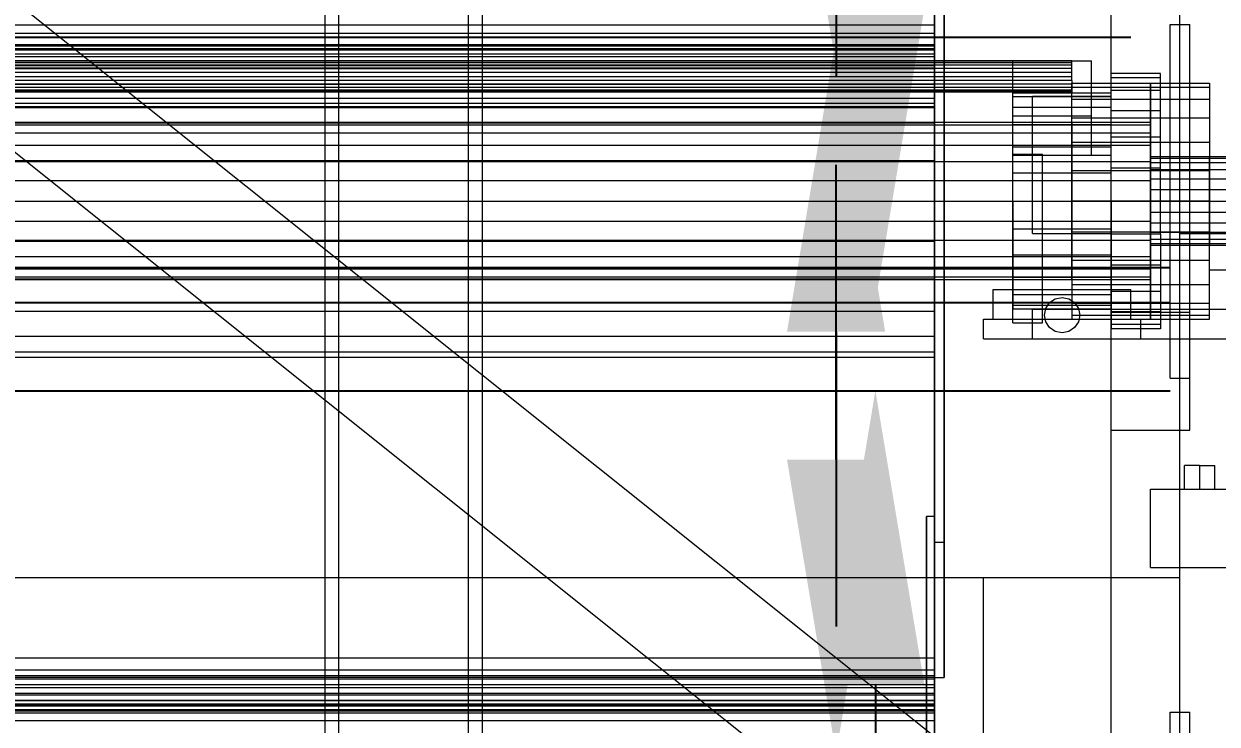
# Model space of a CAD drawing. Header units: millimetres. Extents: x -191664 to 191490, y -197311 to 10263.
# Drawn here: x 787 to 1394, y -30900 to -30543 of the extents above; entities that cross this region are included whole.
import ezdxf

# ---------------------------------------------------------------- set-up
doc = ezdxf.new("R2010")
doc.units = ezdxf.units.MM
for name, color, linetype, lineweight in [('COTAS_USUARIO', 1, 'Continuous', 0), ('frontal_C01', 7, 'Continuous', 0), ('frontal_secador', 7, 'Continuous', 0), ('frontal_tolva', 7, 'Continuous', 0)]:
    doc.layers.add(name, color=color, linetype=linetype, lineweight=lineweight)
doc.dimstyles.new('PLANTA_100', dxfattribs={"dimtxt": 250, "dimasz": 150, "dimexe": 150, "dimexo": 80, "dimgap": 100, "dimtad": 1, "dimtih": 1, "dimtoh": 1, "dimdec": 1, "dimdsep": 46, "dimcen": 0.09, "dimclrd": 1, "dimclre": 1, "dimclrt": 1, "dimadec": 0, "dimazin": 0, "dimtfac": 1, "dimtdec": 4, "dimtofl": 0, "dimtmove": 0, "dimatfit": 3, "dimfxl": 1, "dimtolj": 1, "dimtzin": 0, "dimarcsym": 0})

# ---------------------------------------------------------------- blocks, each defined once
blk = doc.blocks.new('*D104')
at = {"layer": 'COTAS_USUARIO', "color": 1, "lineweight": -2, "transparency": 16777216}
for p, q in [((1220, -30125), (1220, -29975)), ((100, -30275), (1370, -30275)), ((100, -30730), (1370, -30730)), ((1220, -30880), (1220, -31030))]:
    blk.add_line(p, q, dxfattribs=at)
at = {"layer": 'COTAS_USUARIO', "color": 1, "transparency": 16777216}
for points in [[(1195, -30125), (1245, -30125), (1220, -30275)], [(1195, -30880), (1245, -30880), (1220, -30730)]]:
    blk.add_solid(points, dxfattribs=at)
at = {"layer": 'Defpoints', "color": 0, "transparency": 16777216}
for p in [(20, -30275), (20, -30730), (1220, -30730)]:
    blk.add_point(p, dxfattribs=at)
blk = doc.blocks.new('*D105')
at = {"layer": 'COTAS_USUARIO', "color": 1, "lineweight": -2, "transparency": 16777216}
for p, q in [((1220, -30535), (1220, -30385)), ((100, -30685), (1370, -30685)), ((100, -30730), (1370, -30730)), ((1220, -30880), (1220, -31030))]:
    blk.add_line(p, q, dxfattribs=at)
at = {"layer": 'COTAS_USUARIO', "color": 1, "transparency": 16777216}
for points in [[(1195, -30535), (1245, -30535), (1220, -30685)], [(1195, -30880), (1245, -30880), (1220, -30730)]]:
    blk.add_solid(points, dxfattribs=at)
at = {"layer": 'Defpoints', "color": 0, "transparency": 16777216}
for p in [(20, -30685), (20, -30730), (1220, -30730)]:
    blk.add_point(p, dxfattribs=at)
blk = doc.blocks.new('*D112')
at = {"layer": 'COTAS_USUARIO', "color": 1, "lineweight": -2, "transparency": 16777216}
for p, q in [((1220, -30517.25), (1220, -30367.25)), ((100, -30667.25), (1370, -30667.25)), ((100, -30730), (1370, -30730)), ((1220, -30880), (1220, -31030))]:
    blk.add_line(p, q, dxfattribs=at)
at = {"layer": 'COTAS_USUARIO', "color": 1, "transparency": 16777216}
for points in [[(1195, -30517.25), (1245, -30517.25), (1220, -30667.25)], [(1195, -30880), (1245, -30880), (1220, -30730)]]:
    blk.add_solid(points, dxfattribs=at)
at = {"layer": 'Defpoints', "color": 0, "transparency": 16777216}
for p in [(20, -30667.25), (20, -30730), (1220, -30730)]:
    blk.add_point(p, dxfattribs=at)
blk = doc.blocks.new('*D113')
at = {"layer": 'COTAS_USUARIO', "color": 1, "lineweight": -2, "transparency": 16777216}
for p, q in [((1220, -30517.25), (1220, -30367.25)), ((100, -30667.25), (1370, -30667.25)), ((100, -30730), (1370, -30730)), ((1220, -30880), (1220, -31030))]:
    blk.add_line(p, q, dxfattribs=at)
at = {"layer": 'COTAS_USUARIO', "color": 1, "transparency": 16777216}
for points in [[(1195, -30517.25), (1245, -30517.25), (1220, -30667.25)], [(1195, -30880), (1245, -30880), (1220, -30730)]]:
    blk.add_solid(points, dxfattribs=at)
at = {"layer": 'Defpoints', "color": 0, "transparency": 16777216}
for p in [(20, -30667.25), (20, -30730), (1220, -30730)]:
    blk.add_point(p, dxfattribs=at)
blk = doc.blocks.new('*D114')
at = {"layer": 'COTAS_USUARIO', "color": 1, "lineweight": -2, "transparency": 16777216}
for p, q in [((1200, -30765), (1200, -30615)), ((80, -30915), (1350, -30915)), ((80, -31328.5), (1350, -31328.5)), ((1200, -31478.5), (1200, -31628.5))]:
    blk.add_line(p, q, dxfattribs=at)
at = {"layer": 'COTAS_USUARIO', "color": 1, "transparency": 16777216}
for points in [[(1175, -30765), (1225, -30765), (1200, -30915)], [(1175, -31478.5), (1225, -31478.5), (1200, -31328.5)]]:
    blk.add_solid(points, dxfattribs=at)
at = {"layer": 'Defpoints', "color": 0, "transparency": 16777216}
for p in [(0, -30915), (0, -31328.5), (1200, -31328.5)]:
    blk.add_point(p, dxfattribs=at)
blk = doc.blocks.new('*D119')
at = {"layer": 'COTAS_USUARIO', "color": 1, "lineweight": -2, "transparency": 16777216}
for p, q in [((1200, -29840), (1200, -29690)), ((80, -29990), (1350, -29990)), ((80, -30270), (1350, -30270)), ((1200, -30420), (1200, -30570))]:
    blk.add_line(p, q, dxfattribs=at)
at = {"layer": 'COTAS_USUARIO', "color": 1, "transparency": 16777216}
for points in [[(1175, -29840), (1225, -29840), (1200, -29990)], [(1175, -30420), (1225, -30420), (1200, -30270)]]:
    blk.add_solid(points, dxfattribs=at)
at = {"layer": 'Defpoints', "color": 0, "transparency": 16777216}
for p in [(0, -29990), (0, -30270), (1200, -30270)]:
    blk.add_point(p, dxfattribs=at)
blk = doc.blocks.new('*D120')
at = {"layer": 'COTAS_USUARIO', "color": 1, "lineweight": -2, "transparency": 16777216}
for p, q in [((1200, -30120), (1200, -29970)), ((80, -30270), (1350, -30270)), ((80, -30550), (1350, -30550)), ((1200, -30700), (1200, -30850))]:
    blk.add_line(p, q, dxfattribs=at)
at = {"layer": 'COTAS_USUARIO', "color": 1, "transparency": 16777216}
for points in [[(1175, -30120), (1225, -30120), (1200, -30270)], [(1175, -30700), (1225, -30700), (1200, -30550)]]:
    blk.add_solid(points, dxfattribs=at)
at = {"layer": 'Defpoints', "color": 0, "transparency": 16777216}
for p in [(0, -30270), (0, -30550), (1200, -30550)]:
    blk.add_point(p, dxfattribs=at)

msp = doc.modelspace()

# ---------------------------------------------------------------- linework, layer by layer
at = {"layer": 'frontal_C01', "color": 139, "true_color": 0x354b57}
for p, q in [((940, -31975), (940, -29288.06)), ((947, -31975), (947, -29288.06)), ((1013, -31975), (1013, -29288.06)), ((1020, -31975), (1020, -29288.06))]:
    msp.add_line(p, q, dxfattribs=at)
at = {"layer": 'frontal_secador', "color": 254, "true_color": 0xd8e0dc}
msp.add_line((1375, -31335), (1375, -29065), dxfattribs=at)
at = {"layer": 'frontal_secador', "color": 9, "true_color": 0xb8c6c1}
for p, q in [((1375, -30825), (1375, -29065)), ((-1375, -30825), (1375, -30825))]:
    msp.add_line(p, q, dxfattribs=at)
at = {"layer": 'frontal_secador', "color": 253, "true_color": 0x9fadb2}
for q in [(1375, -29065), (1400, -30650)]:
    msp.add_line((1375, -30650), q, dxfattribs=at)
at = {"layer": 'frontal_secador', "color": 251, "true_color": 0x536a64}
for p, q in [((1340, -31350), (1340, -29100)), ((1340, -30690), (1380, -30690)), ((1340, -30750), (1340, -30690)), ((1380, -30750), (1380, -30690)), ((1340, -30750), (1380, -30750))]:
    msp.add_line(p, q, dxfattribs=at)
at = {"layer": 'frontal_secador', "color": 253, "true_color": 0xa8b3b5}
for p, q in [((1250, -30807), (1250, -30497)), ((1250, -30497), (1250, -30566)), ((1255, -30497), (1255, -30807)), ((1255, -30566), (1255, -30497)), ((1250, -30544), (-1250, -30544)), ((1250, -30556), (1250, -30544)), ((1250, -30544), (1250, -30548)), ((-1250, -30548), (1250, -30548)), ((1250, -30548), (1250, -30560)), ((1250, -30556), (1250, -30560)), ((1250, -30560), (-1250, -30560)), ((1250, -30872), (1250, -30562)), ((1250, -30562), (1250, -30566)), ((-1250, -30566), (1250, -30566)), ((1250, -30566), (1250, -30876)), ((1255, -30566), (1250, -30566)), ((1255, -30876), (1255, -30566)), ((1250, -30876), (1250, -30807)), ((1250, -30807), (1255, -30807)), ((1255, -30807), (1255, -30876)), ((-1250, -30872), (1250, -30872)), ((1250, -30872), (1250, -30876)), ((1250, -30876), (-1250, -30876)), ((1250, -30876), (1255, -30876)), ((-1250, -30894), (1250, -30894)), ((1250, -30898), (-1250, -30898)), ((1250, -30894), (1250, -30898))]:
    msp.add_line(p, q, dxfattribs=at)
at = {"layer": 'frontal_secador', "color": 33, "true_color": 0xb7a252}
for p, q in [((1370, -30543.5), (1380, -30543.5)), ((1370, -30723.5), (1370, -30543.5)), ((1380, -30723.5), (1380, -30543.5)), ((1370, -30723.5), (1380, -30723.5)), ((1370, -30893.5), (1380, -30893.5)), ((1370, -31073.5), (1370, -30893.5)), ((1380, -31073.5), (1380, -30893.5))]:
    msp.add_line(p, q, dxfattribs=at)
at = {"layer": 'frontal_secador', "color": 253, "true_color": 0xa4b0b5}
for p, q in [((1250, -30554), (-1250, -30554)), ((1250, -30554.55), (-1250, -30554.55)), ((1250, -30556.14), (-1250, -30556.14)), ((1250, -30556.71), (-1250, -30556.71)), ((1250, -30558.69), (-1250, -30558.69)), ((1250, -30556.71), (1250, -30554)), ((1250, -30554.55), (1250, -30554)), ((1250, -30556.14), (1250, -30554.55)), ((1250, -30558.69), (1250, -30556.14)), ((1250, -30564.65), (1250, -30556.71)), ((1250, -30562), (1250, -30558.69)), ((1320, -30562), (-1320, -30562)), ((1320, -30562.27), (-1320, -30562.27)), ((1320, -30563.07), (-1320, -30563.07)), ((1320, -30564.34), (-1320, -30564.34)), ((1250, -30562), (-1250, -30562)), ((1250, -30564.65), (-1250, -30564.65)), ((1250, -30565.86), (-1250, -30565.86)), ((1250, -30565.86), (1250, -30562)), ((1250, -30577.29), (1250, -30564.65)), ((1250, -30570), (1250, -30565.86)), ((1320, -30562.27), (1320, -30562)), ((1320, -30563.07), (1320, -30562.27)), ((1320, -30564.34), (1320, -30563.07)), ((1320, -30566), (1320, -30564.34)), ((1320, -30566), (-1320, -30566)), ((1320, -30567.93), (-1320, -30567.93)), ((-1320, -30570), (1320, -30570)), ((-1250, -30570), (1250, -30570)), ((1250, -30574.14), (1250, -30570)), ((1320, -30567.93), (1320, -30566)), ((1320, -30570), (1320, -30567.93)), ((1320, -30572.07), (1320, -30570)), ((1320, -30572.07), (-1320, -30572.07)), ((1320, -30574), (-1320, -30574)), ((1320, -30575.66), (-1320, -30575.66)), ((1320, -30576.93), (-1320, -30576.93)), ((1320, -30577.73), (-1320, -30577.73)), ((1320, -30578), (-1320, -30578)), ((1250, -30574.14), (-1250, -30574.14)), ((1250, -30577.29), (-1250, -30577.29)), ((1250, -30578), (-1250, -30578)), ((1250, -30574.14), (1250, -30578)), ((1250, -30593.75), (1250, -30577.29)), ((1250, -30578), (1250, -30581.31)), ((1320, -30572.07), (1320, -30574)), ((1320, -30574), (1320, -30575.66)), ((1320, -30575.66), (1320, -30576.93)), ((1320, -30576.93), (1320, -30577.73)), ((1320, -30577.73), (1320, -30578)), ((1250, -30581.31), (-1250, -30581.31)), ((1250, -30583.86), (-1250, -30583.86)), ((1250, -30581.31), (1250, -30583.86)), ((1250, -30583.86), (1250, -30585.45)), ((1290, -30580.37), (1290, -30578.5)), ((1340, -30578.5), (1290, -30578.5)), ((1290, -30585.87), (1290, -30580.37)), ((1340, -30580.37), (1290, -30580.37)), ((1340, -30580.37), (1340, -30578.5)), ((1340, -30585.87), (1340, -30580.37)), ((1250, -30585.45), (-1250, -30585.45)), ((1250, -30586), (-1250, -30586)), ((1250, -30585.45), (1250, -30586)), ((1290, -30594.61), (1290, -30585.87)), ((1340, -30585.87), (1290, -30585.87)), ((1340, -30594.61), (1340, -30585.87)), ((1360, -30593.5), (-1360, -30593.5)), ((1360, -30594.86), (-1360, -30594.86)), ((1250, -30593.75), (-1250, -30593.75)), ((1250, -30612.92), (1250, -30593.75)), ((1290, -30606), (1290, -30594.61)), ((1340, -30594.61), (1290, -30594.61)), ((1340, -30606), (1340, -30594.61)), ((1360, -30594.86), (1360, -30593.5)), ((1360, -30598.86), (1360, -30594.86)), ((1360, -30598.86), (-1360, -30598.86)), ((1360, -30605.22), (1360, -30598.86)), ((1360, -30605.22), (-1360, -30605.22)), ((1290, -30619.26), (1290, -30606)), ((1340, -30606), (1290, -30606)), ((1340, -30619.26), (1340, -30606)), ((1360, -30613.5), (1360, -30605.22)), ((1360, -30613.5), (-1360, -30613.5)), ((1250, -30612.92), (-1250, -30612.92)), ((1250, -30633.5), (1250, -30612.92)), ((1360, -30623.15), (1360, -30613.5)), ((1290, -30633.5), (1290, -30619.26)), ((1340, -30619.26), (1290, -30619.26)), ((1340, -30633.5), (1340, -30619.26)), ((1360, -30623.15), (-1360, -30623.15)), ((1360, -30633.5), (1360, -30623.15)), ((-1360, -30633.5), (1360, -30633.5)), ((-1250, -30633.5), (1250, -30633.5)), ((1250, -30654.08), (1250, -30633.5)), ((1290, -30633.5), (1290, -30647.74)), ((1290, -30633.5), (1340, -30633.5)), ((1340, -30647.74), (1340, -30633.5)), ((1360, -30643.85), (1360, -30633.5)), ((1360, -30643.85), (-1360, -30643.85)), ((1360, -30643.85), (1360, -30653.5)), ((1290, -30647.74), (1290, -30661)), ((1340, -30647.74), (1290, -30647.74)), ((1340, -30647.74), (1340, -30661)), ((1360, -30653.5), (-1360, -30653.5)), ((1250, -30654.08), (-1250, -30654.08)), ((1250, -30654.08), (1250, -30673.25)), ((1360, -30653.5), (1360, -30661.78)), ((1360, -30661.78), (-1360, -30661.78)), ((1290, -30661), (1290, -30672.39)), ((1340, -30661), (1290, -30661)), ((1340, -30661), (1340, -30672.39)), ((1360, -30661.78), (1360, -30668.14)), ((1360, -30668.14), (-1360, -30668.14)), ((1360, -30668.14), (1360, -30672.14)), ((1360, -30672.14), (-1360, -30672.14)), ((1360, -30673.5), (-1360, -30673.5)), ((1250, -30673.25), (-1250, -30673.25)), ((1250, -30673.25), (1250, -30689.71)), ((1290, -30672.39), (1290, -30681.13)), ((1340, -30672.39), (1290, -30672.39)), ((1340, -30672.39), (1340, -30681.13)), ((1360, -30672.14), (1360, -30673.5)), ((1290, -30681.13), (1290, -30686.63)), ((1340, -30681.13), (1290, -30681.13)), ((1340, -30681.13), (1340, -30686.63)), ((1290, -30686.63), (1290, -30688.5)), ((1340, -30686.63), (1290, -30686.63)), ((1340, -30686.63), (1340, -30688.5)), ((1250, -30689.71), (-1250, -30689.71)), ((1250, -30689.71), (1250, -30702.35)), ((1340, -30688.5), (1290, -30688.5)), ((1250, -30702.35), (-1250, -30702.35)), ((1250, -30702.35), (1250, -30710.29)), ((1250, -30710.29), (-1250, -30710.29)), ((1250, -30710.29), (1250, -30713)), ((1250, -30713), (-1250, -30713))]:
    msp.add_line(p, q, dxfattribs=at)
at = {"layer": 'frontal_secador', "color": 254, "true_color": 0xd2d7cc}
for p, q in [((1250, -30556), (-1250, -30556)), ((1250, -30866), (1250, -30556)), ((1250, -30556), (1250, -30562)), ((-1250, -30866), (1250, -30866)), ((1250, -30866), (1250, -30872))]:
    msp.add_line(p, q, dxfattribs=at)
at = {"layer": 'frontal_secador', "color": 8, "true_color": 0x617680}
for p, q in [((1290, -30562), (1330, -30562)), ((1290, -30590), (1290, -30562)), ((1330, -30590), (1330, -30562)), ((1300, -30580), (1340, -30580)), ((1300, -30610), (1300, -30580)), ((1340, -30610), (1340, -30580)), ((1290, -30590), (1330, -30590)), ((1290, -30610), (1290, -30590)), ((1330, -30610), (1330, -30590)), ((1290, -30609.5), (1305, -30609.5)), ((1290, -30695.5), (1290, -30609.5)), ((1290, -30610), (1330, -30610)), ((1300, -30610), (1340, -30610)), ((1300, -30650), (1300, -30610)), ((1305, -30695.5), (1305, -30609.5)), ((1340, -30650), (1340, -30610)), ((1300, -30650), (1340, -30650)), ((1280, -30678.5), (1350, -30678.5)), ((1280, -30693.5), (1280, -30678.5)), ((1350, -30693.5), (1350, -30678.5)), ((1275, -30693.5), (1355, -30693.5)), ((1275, -30703.5), (1275, -30693.5)), ((1280, -30693.5), (1350, -30693.5)), ((1290, -30695.5), (1305, -30695.5)), ((1355, -30703.5), (1355, -30693.5)), ((1275, -30703.5), (1355, -30703.5))]:
    msp.add_line(p, q, dxfattribs=at)
at = {"layer": 'frontal_secador', "color": 55, "true_color": 0xb2a258}
for p, q in [((1340, -30570.71), (1340, -30568.5)), ((1365, -30568.5), (1340, -30568.5)), ((1340, -30577.21), (1340, -30570.71)), ((1365, -30570.71), (1340, -30570.71)), ((1365, -30570.71), (1365, -30568.5)), ((1365, -30577.21), (1365, -30570.71)), ((1340, -30587.54), (1340, -30577.21)), ((1365, -30577.21), (1340, -30577.21)), ((1365, -30587.54), (1365, -30577.21)), ((1340, -30601), (1340, -30587.54)), ((1365, -30587.54), (1340, -30587.54)), ((1365, -30601), (1365, -30587.54)), ((1340, -30616.68), (1340, -30601)), ((1365, -30601), (1340, -30601)), ((1365, -30616.68), (1365, -30601)), ((1340, -30633.5), (1340, -30616.68)), ((1365, -30616.68), (1340, -30616.68)), ((1365, -30633.5), (1365, -30616.68)), ((1340, -30633.5), (1340, -30650.32)), ((1340, -30633.5), (1365, -30633.5)), ((1365, -30650.32), (1365, -30633.5)), ((1340, -30650.32), (1340, -30666)), ((1365, -30650.32), (1340, -30650.32)), ((1365, -30650.32), (1365, -30666)), ((1340, -30666), (1340, -30679.46)), ((1365, -30666), (1340, -30666)), ((1365, -30666), (1365, -30679.46)), ((1340, -30679.46), (1340, -30689.79)), ((1365, -30679.46), (1340, -30679.46)), ((1365, -30679.46), (1365, -30689.79)), ((1340, -30689.79), (1340, -30696.29)), ((1365, -30689.79), (1340, -30689.79)), ((1365, -30689.79), (1365, -30696.29)), ((1340, -30696.29), (1340, -30698.5)), ((1365, -30696.29), (1340, -30696.29)), ((1365, -30698.5), (1340, -30698.5)), ((1365, -30696.29), (1365, -30698.5))]:
    msp.add_line(p, q, dxfattribs=at)
at = {"layer": 'frontal_secador', "color": 252, "true_color": 0x8ba19a}
for p, q in [((1320, -30575.54), (1320, -30573.5)), ((1320, -30573.5), (1360, -30573.5)), ((1320, -30593.5), (1320, -30573.5)), ((1320, -30581.54), (1320, -30575.54)), ((1320, -30575.54), (1360, -30575.54)), ((1320, -30594.86), (1320, -30575.54)), ((1360, -30573.5), (1360, -30575.54)), ((1360, -30573.5), (1360, -30593.5)), ((1360, -30573.5), (1390, -30573.5)), ((1360, -30611), (1360, -30573.5)), ((1360, -30575.54), (1360, -30581.54)), ((1360, -30575.54), (1360, -30594.86)), ((1360, -30575.54), (1390, -30575.54)), ((1360, -30611.77), (1360, -30575.54)), ((1390, -30573.5), (1390, -30575.54)), ((1390, -30573.5), (1390, -30611)), ((1390, -30575.54), (1390, -30581.54)), ((1390, -30575.54), (1390, -30611.77)), ((1320, -30591.07), (1320, -30581.54)), ((1320, -30581.54), (1360, -30581.54)), ((1320, -30598.86), (1320, -30581.54)), ((1360, -30581.54), (1360, -30591.07)), ((1360, -30581.54), (1360, -30598.86)), ((1360, -30581.54), (1390, -30581.54)), ((1360, -30614.01), (1360, -30581.54)), ((1390, -30581.54), (1390, -30591.07)), ((1390, -30581.54), (1390, -30614.01)), ((1320, -30603.5), (1320, -30591.07)), ((1320, -30591.07), (1360, -30591.07)), ((1320, -30605.22), (1320, -30591.07)), ((1320, -30593.5), (1320, -30594.86)), ((1360, -30593.5), (1320, -30593.5)), ((1320, -30594.86), (1320, -30598.86)), ((1360, -30594.86), (1320, -30594.86)), ((1360, -30591.07), (1360, -30603.5)), ((1360, -30591.07), (1360, -30605.22)), ((1360, -30591.07), (1390, -30591.07)), ((1360, -30617.59), (1360, -30591.07)), ((1390, -30591.07), (1390, -30603.5)), ((1390, -30591.07), (1390, -30617.59)), ((1320, -30598.86), (1320, -30605.22)), ((1360, -30598.86), (1320, -30598.86)), ((1320, -30617.97), (1320, -30603.5)), ((1320, -30603.5), (1360, -30603.5)), ((1320, -30613.5), (1320, -30603.5)), ((1320, -30605.22), (1320, -30613.5)), ((1360, -30605.22), (1320, -30605.22)), ((1360, -30603.5), (1360, -30617.97)), ((1360, -30603.5), (1360, -30613.5)), ((1360, -30603.5), (1390, -30603.5)), ((1360, -30622.25), (1360, -30603.5)), ((1390, -30603.5), (1390, -30617.97)), ((1390, -30603.5), (1390, -30622.25)), ((1320, -30613.5), (1320, -30623.15)), ((1360, -30613.5), (1320, -30613.5)), ((1390, -30611), (1360, -30611)), ((1390, -30611.77), (1360, -30611.77)), ((1390, -30614.01), (1360, -30614.01)), ((1390, -30611.77), (1390, -30611)), ((1390, -30614.01), (1390, -30611.77)), ((1390, -30617.59), (1390, -30614.01)), ((1320, -30633.5), (1320, -30617.97)), ((1320, -30617.97), (1360, -30617.97)), ((1320, -30623.15), (1320, -30617.97)), ((1390, -30617.59), (1360, -30617.59)), ((1360, -30617.97), (1360, -30633.5)), ((1360, -30617.97), (1360, -30623.15)), ((1360, -30617.97), (1390, -30617.97)), ((1360, -30627.68), (1360, -30617.97)), ((1390, -30622.25), (1390, -30617.59)), ((1390, -30617.97), (1390, -30633.5)), ((1390, -30617.97), (1390, -30627.68)), ((1320, -30623.15), (1320, -30633.5)), ((1360, -30623.15), (1320, -30623.15)), ((1390, -30622.25), (1360, -30622.25)), ((1390, -30627.68), (1390, -30622.25)), ((1390, -30627.68), (1360, -30627.68)), ((1390, -30633.5), (1390, -30627.68)), ((1360, -30633.5), (1320, -30633.5)), ((1320, -30633.5), (1320, -30649.03)), ((1320, -30643.85), (1320, -30633.5)), ((1360, -30649.03), (1360, -30633.5)), ((1390, -30633.5), (1360, -30633.5)), ((1390, -30649.03), (1390, -30633.5)), ((1390, -30633.5), (1390, -30639.32)), ((1360, -30643.85), (1320, -30643.85)), ((1320, -30643.85), (1320, -30649.03)), ((1320, -30653.5), (1320, -30643.85)), ((1390, -30639.32), (1360, -30639.32)), ((1360, -30639.32), (1360, -30649.03)), ((1360, -30649.03), (1360, -30643.85)), ((1390, -30644.75), (1360, -30644.75)), ((1360, -30644.75), (1360, -30663.5)), ((1390, -30649.03), (1390, -30639.32)), ((1390, -30639.32), (1390, -30644.75)), ((1390, -30663.5), (1390, -30644.75)), ((1390, -30644.75), (1390, -30649.41)), ((1320, -30649.03), (1360, -30649.03)), ((1320, -30649.03), (1320, -30663.5)), ((1360, -30663.5), (1360, -30649.03)), ((1360, -30649.03), (1390, -30649.03)), ((1390, -30649.41), (1360, -30649.41)), ((1360, -30649.41), (1360, -30675.93)), ((1390, -30663.5), (1390, -30649.03)), ((1390, -30675.93), (1390, -30649.41)), ((1390, -30649.41), (1390, -30652.99)), ((1360, -30653.5), (1320, -30653.5)), ((1320, -30653.5), (1320, -30663.5)), ((1320, -30661.78), (1320, -30653.5)), ((1390, -30652.99), (1360, -30652.99)), ((1360, -30652.99), (1360, -30685.46)), ((1360, -30663.5), (1360, -30653.5)), ((1390, -30655.23), (1360, -30655.23)), ((1360, -30655.23), (1360, -30691.46)), ((1390, -30656), (1360, -30656)), ((1360, -30656), (1360, -30693.5)), ((1390, -30685.46), (1390, -30652.99)), ((1390, -30652.99), (1390, -30655.23)), ((1390, -30691.46), (1390, -30655.23)), ((1390, -30655.23), (1390, -30656)), ((1390, -30693.5), (1390, -30656)), ((1360, -30661.78), (1320, -30661.78)), ((1320, -30661.78), (1320, -30675.93)), ((1320, -30668.14), (1320, -30661.78)), ((1360, -30675.93), (1360, -30661.78)), ((1320, -30663.5), (1360, -30663.5)), ((1320, -30663.5), (1320, -30675.93)), ((1360, -30668.14), (1320, -30668.14)), ((1320, -30668.14), (1320, -30685.46)), ((1320, -30672.14), (1320, -30668.14)), ((1360, -30675.93), (1360, -30663.5)), ((1360, -30663.5), (1390, -30663.5)), ((1360, -30685.46), (1360, -30668.14)), ((1390, -30675.93), (1390, -30663.5)), ((1360, -30672.14), (1320, -30672.14)), ((1320, -30672.14), (1320, -30691.46)), ((1320, -30673.5), (1320, -30672.14)), ((1360, -30673.5), (1320, -30673.5)), ((1320, -30673.5), (1320, -30693.5)), ((1360, -30691.46), (1360, -30672.14)), ((1360, -30693.5), (1360, -30673.5)), ((1320, -30675.93), (1360, -30675.93)), ((1320, -30675.93), (1320, -30685.46)), ((1360, -30685.46), (1360, -30675.93)), ((1360, -30675.93), (1390, -30675.93)), ((1390, -30685.46), (1390, -30675.93)), ((1320, -30685.46), (1360, -30685.46)), ((1320, -30685.46), (1320, -30691.46)), ((1360, -30691.46), (1360, -30685.46)), ((1360, -30685.46), (1390, -30685.46)), ((1390, -30691.46), (1390, -30685.46)), ((1320, -30691.46), (1360, -30691.46)), ((1320, -30691.46), (1320, -30693.5)), ((1360, -30693.5), (1360, -30691.46)), ((1360, -30691.46), (1390, -30691.46)), ((1390, -30693.5), (1390, -30691.46)), ((1320, -30693.5), (1360, -30693.5)), ((1360, -30693.5), (1390, -30693.5))]:
    msp.add_line(p, q, dxfattribs=at)
at = {"layer": 'frontal_secador', "color": 9, "true_color": 0xbcc6c9}
for p, q in [((1360, -30611.77), (1360, -30611)), ((1620, -30611), (1360, -30611)), ((1360, -30614.01), (1360, -30611.77)), ((1620, -30611.77), (1360, -30611.77)), ((1360, -30617.59), (1360, -30614.01)), ((1620, -30614.01), (1360, -30614.01)), ((1360, -30622.25), (1360, -30617.59)), ((1620, -30617.59), (1360, -30617.59)), ((1360, -30627.68), (1360, -30622.25)), ((1620, -30622.25), (1360, -30622.25)), ((1360, -30633.5), (1360, -30627.68)), ((1620, -30627.68), (1360, -30627.68)), ((1360, -30633.5), (1360, -30639.32)), ((1360, -30633.5), (1620, -30633.5)), ((1360, -30639.32), (1360, -30644.75)), ((1620, -30639.32), (1360, -30639.32)), ((1360, -30644.75), (1360, -30649.41)), ((1620, -30644.75), (1360, -30644.75)), ((1360, -30649.41), (1360, -30652.99)), ((1620, -30649.41), (1360, -30649.41)), ((1360, -30652.99), (1360, -30655.23)), ((1620, -30652.99), (1360, -30652.99)), ((1360, -30655.23), (1360, -30656)), ((1620, -30655.23), (1360, -30655.23)), ((1620, -30656), (1360, -30656))]:
    msp.add_line(p, q, dxfattribs=at)
at = {"layer": 'frontal_secador', "color": 117, "true_color": 0x356c64}
for p, q in [((1390, -30668.5), (1440, -30668.5)), ((1390, -30688.5), (1390, -30668.5)), ((1390, -30688.5), (1440, -30688.5))]:
    msp.add_line(p, q, dxfattribs=at)
at = {"layer": 'frontal_secador', "color": 9, "true_color": 0xb2bdc0}
for p, q in [((1306.69, -30688.06), (1308.64, -30685.14)), ((1308.64, -30685.14), (1311.56, -30683.19)), ((1311.56, -30683.19), (1315, -30682.5)), ((1315, -30682.5), (1318.44, -30683.19)), ((1318.44, -30683.19), (1321.36, -30685.14)), ((1321.36, -30685.14), (1323.31, -30688.06)), ((1306, -30691.5), (1306.69, -30688.06)), ((1306.69, -30694.94), (1306, -30691.5)), ((1323.31, -30688.06), (1324, -30691.5)), ((1324, -30691.5), (1323.31, -30694.94)), ((1308.64, -30697.86), (1306.69, -30694.94)), ((1311.56, -30699.81), (1308.64, -30697.86)), ((1321.36, -30697.86), (1318.44, -30699.81)), ((1323.31, -30694.94), (1321.36, -30697.86)), ((1315, -30700.5), (1311.56, -30699.81)), ((1318.44, -30699.81), (1315, -30700.5))]:
    msp.add_line(p, q, dxfattribs=at)
at = {"layer": 'frontal_secador', "color": 253, "true_color": 0xa6b3ba}
for p, q in [((1300, -30688.5), (1450, -30688.5)), ((1300, -30703.5), (1300, -30688.5)), ((1300, -30688.5), (1595, -30688.5)), ((1300, -30703.5), (1450, -30703.5)), ((1300, -30703.5), (1595, -30703.5))]:
    msp.add_line(p, q, dxfattribs=at)
at = {"layer": 'frontal_secador', "color": 43, "true_color": 0xe7bf45}
for p, q in [((1385, -30768), (1377.21, -30768)), ((1377.21, -30780), (1377.21, -30768)), ((1385, -30768), (1392.79, -30768)), ((1385, -30768), (1385, -30780)), ((1392.79, -30780), (1392.79, -30768)), ((1377.21, -30780), (1385, -30780)), ((1385, -30780), (1392.79, -30780))]:
    msp.add_line(p, q, dxfattribs=at)
at = {"layer": 'frontal_secador', "color": 142, "true_color": 0x159eb4}
for p, q in [((1360, -30780), (1410, -30780)), ((1360, -30820), (1360, -30780)), ((1360, -30820), (1410, -30820))]:
    msp.add_line(p, q, dxfattribs=at)
at = {"layer": 'frontal_secador', "color": 253, "true_color": 0x8d9da5}
for p, q in [((1246, -31299), (1246, -30794)), ((1246, -30794), (1246, -30894)), ((1250, -30794), (1246, -30794)), ((1250, -30794), (1250, -31299)), ((1250, -30894), (1250, -30794)), ((1246, -30894), (1246, -31399)), ((1246, -30894), (1250, -30894))]:
    msp.add_line(p, q, dxfattribs=at)
at = {"layer": 'frontal_secador', "color": 252, "true_color": 0x7d929c}
for p, q in [((1250, -30825), (1275, -30825)), ((1250, -31300), (1250, -30825)), ((1275, -31300), (1275, -30825))]:
    msp.add_line(p, q, dxfattribs=at)
at = {"layer": 'frontal_secador', "color": 9, "true_color": 0xc7cdbf}
for p, q in [((-1250, -30875), (1250, -30875)), ((1250, -30876.66), (1250, -30872)), ((1250, -30872), (1250, -30875)), ((1250, -30875), (1250, -30879.66)), ((-1250, -30876.66), (1250, -30876.66)), ((1250, -30879.66), (-1250, -30879.66)), ((-1250, -30881), (1250, -30881)), ((1250, -30876.66), (1250, -30879.66)), ((1250, -30881), (1250, -30876.66)), ((1250, -30879.66), (1250, -30884)), ((1250, -30881), (1250, -30884)), ((1250, -30884.73), (1250, -30881)), ((1250, -30884), (-1250, -30884)), ((-1250, -30884.73), (1250, -30884.73)), ((-1250, -30887.59), (1250, -30887.59)), ((1250, -30887.73), (-1250, -30887.73)), ((1250, -30884), (1250, -30887.73)), ((1250, -30884.73), (1250, -30887.73)), ((1250, -30887.59), (1250, -30884.73)), ((1250, -30887.59), (1250, -30890.59)), ((1250, -30889.39), (1250, -30887.59)), ((1250, -30887.73), (1250, -30890.59)), ((-1250, -30889.39), (1250, -30889.39)), ((-1250, -30890), (1250, -30890)), ((1250, -30890.59), (-1250, -30890.59)), ((1250, -30892.39), (-1250, -30892.39)), ((1250, -30893), (-1250, -30893)), ((1250, -30889.39), (1250, -30892.39)), ((1250, -30890), (1250, -30889.39)), ((1250, -30890), (1250, -30893)), ((1250, -30890.59), (1250, -30892.39)), ((1250, -30892.39), (1250, -30893))]:
    msp.add_line(p, q, dxfattribs=at)
at = {"layer": 'frontal_secador', "color": 9, "true_color": 0xc6ccbd}
for p in [(1250, -31399), (1250, -30902.49)]:
    msp.add_line(p, (1250, -30894), dxfattribs=at)
at = {"layer": 'frontal_tolva', "color": 156, "true_color": 0x164b78}
for p, q in [((1763.73, -31316.57), (716.73, -30479.57)), ((1726.27, -31363.43), (679.27, -30526.43))]:
    msp.add_line(p, q, dxfattribs=at)

# ---------------------------------------------------------------- dimensions: what is measured, and where the dimension line sits
at = {"layer": 'COTAS_USUARIO'}
for p1, p2, picture, middle in [((0, -29990), (0, -30270), '*D119', (1200, -30130)), ((0, -30270), (0, -30550), '*D120', (1200, -30410)), ((20, -30275), (20, -30730), '*D104', (1220, -30502.5)), ((20, -30667.25), (20, -30730), '*D112', (1220, -30698.625)), ((20, -30667.25), (20, -30730), '*D113', (1220, -30698.625)), ((20, -30685), (20, -30730), '*D105', (1220, -30707.5)), ((0, -30915), (0, -31328.5), '*D114', (1200, -31121.75))]:
    dim = msp.add_aligned_dim(p1=p1, p2=p2, distance=1200, dimstyle='PLANTA_100', dxfattribs=at)
    dim.commit()
    dim.dimension.update_dxf_attribs({"geometry": picture, "text_midpoint": middle})

doc.saveas('drawing.dxf')
